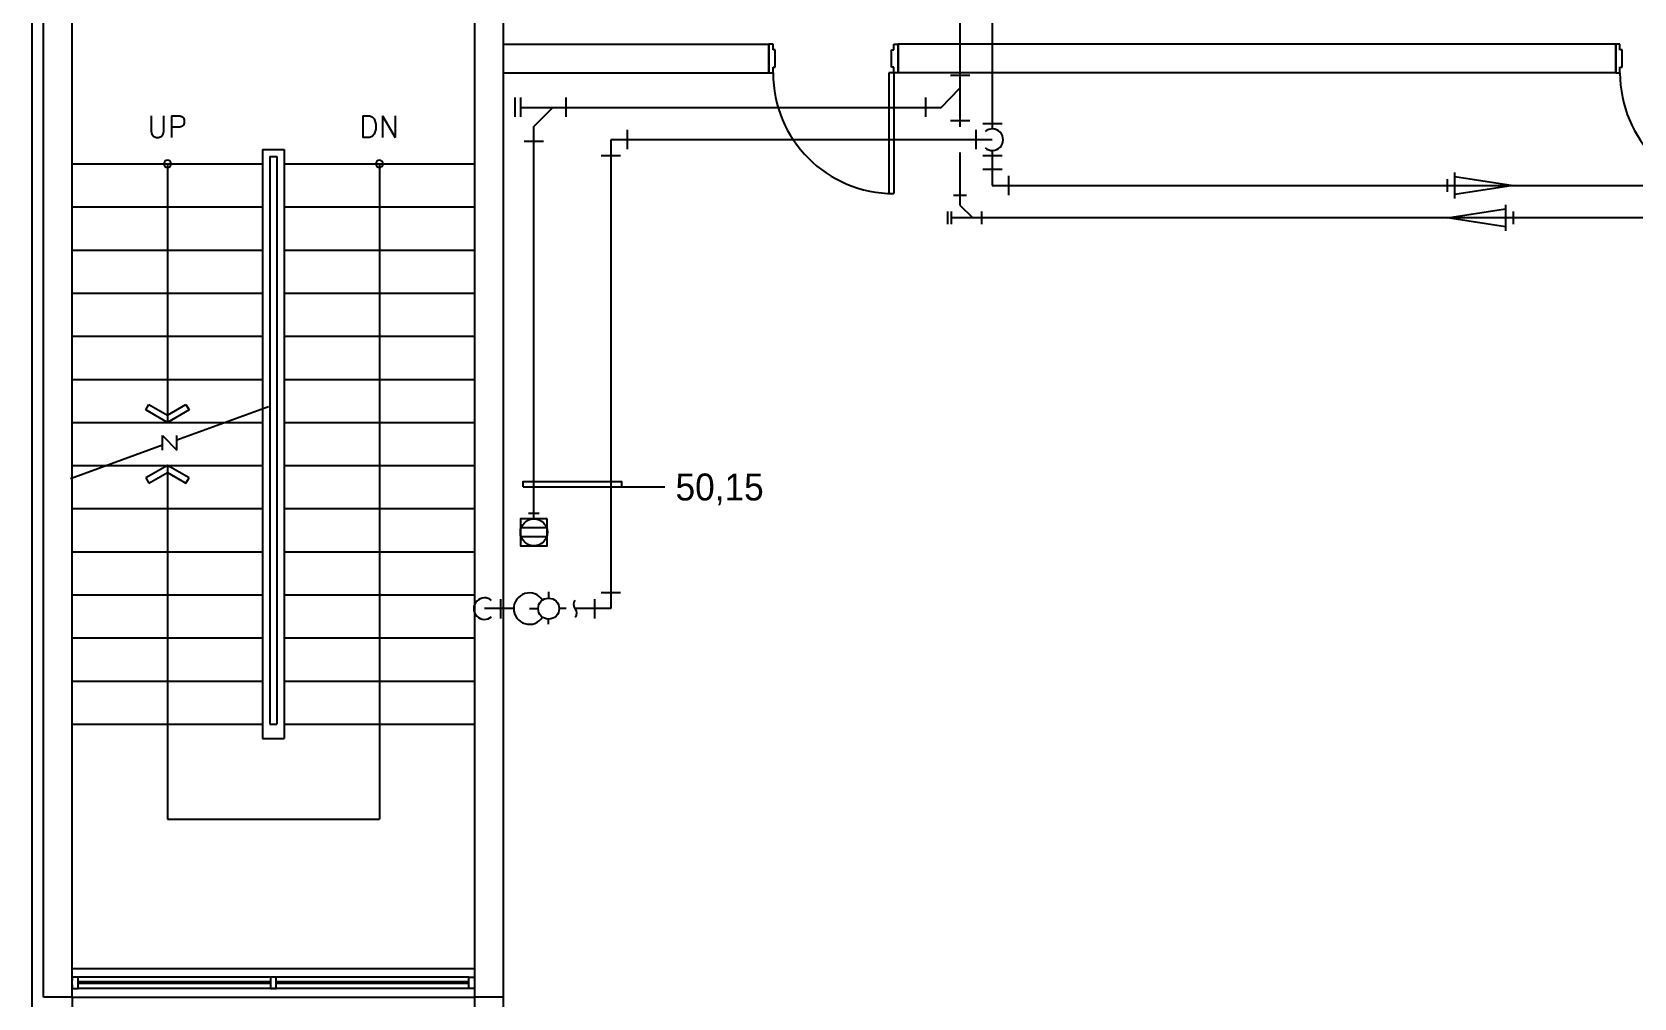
# Model space of a CAD drawing. Header units: millimetres. Extents: x 83956 to 461956, y 36707 to 125807.
# Drawn here: x 159115 to 170265, y 45695 to 52418 of the extents above; entities that cross this region are included whole.
import ezdxf
from ezdxf.enums import TextEntityAlignment as Align

# ---------------------------------------------------------------- set-up
doc = ezdxf.new("R2010")
doc.units = ezdxf.units.MM
doc.header["$LTSCALE"] = 100
doc.header["$MEASUREMENT"] = 0
doc.layers.get('0').update_dxf_attribs({"linetype": 'CONTINUOUS'})
for name, color, linetype in [('ARCH', 9, 'CONTINUOUS'), ('COLD WATER SUPPLY', 3, 'CONTINUOUS'), ('PIPE', 3, 'CONTINUOUS'), ('Q', 7, 'CONTINUOUS')]:
    doc.layers.add(name, color=color, linetype=linetype)
doc.styles.add('GHS', font='romans.shx', dxfattribs={"bigfont": 'ghs.shx'})
doc.styles.add('gr', font='Gulim.ttf')

# ---------------------------------------------------------------- blocks, each defined once
blk = doc.blocks.new('jy_ex_60')
at = {"color": 2}
for p, q in [((-2.36, 0.84), (3.05, 0)), ((3.05, 0), (-2.36, -0.84))]:
    blk.add_line(p, q, dxfattribs=at)
for points in [[(-3.05, -0.58), (-3.05, 0.58)], [(-2.36, -1.2), (-2.36, 1.2)]]:
    blk.add_lwpolyline(points, dxfattribs=at)

msp = doc.modelspace()

# ---------------------------------------------------------------- linework, layer by layer
at = {"color": 1, "linetype": 'Continuous'}
msp.add_lwpolyline([(162896, 48345, 0.36205), (162896, 48405, -0.36205), (162896, 48465)], format="xyb", dxfattribs=at)
at = {"layer": 'ARCH', "linetype": 'ByBlock', "ltscale": 2}
for p, q in [((159115, 45621), (159115, 57581)), ((159395, 45901), (162195, 45901)), ((159435, 45841), (159395, 45841)), ((159395, 45841), (159395, 45816)), ((162155, 45841), (159435, 45841)), ((162155, 45841), (159435, 45841)), ((159435, 45761), (159435, 45841)), ((160815, 45841), (160775, 45841)), ((160775, 45841), (160775, 45761)), ((160815, 45761), (160815, 45841)), ((162155, 45761), (162155, 45841)), ((162155, 45841), (162195, 45841)), ((162195, 45841), (162195, 45816)), ((159395, 45786), (159395, 45761)), ((159395, 45761), (159435, 45761)), ((160775, 45807), (159435, 45807)), ((160775, 45795), (159435, 45795)), ((162155, 45761), (159435, 45761)), ((162155, 45761), (159435, 45761)), ((160775, 45761), (160815, 45761)), ((162155, 45807), (160815, 45807)), ((162155, 45795), (160815, 45795)), ((162195, 45761), (162155, 45761)), ((162195, 45786), (162195, 45761)), ((159395, 45701), (162195, 45701)), ((159395, 45701), (159395, 45621))]:
    msp.add_line(p, q, dxfattribs=at)
at = {"layer": 'ARCH', "ltscale": 2}
for p, q in [((162195, 52915), (162195, 45701)), ((162395, 52915), (162395, 45701))]:
    msp.add_line(p, q, dxfattribs=at)
at = {"layer": 'ARCH'}
for p, q in [((159195, 45701), (159195, 52502)), ((159395, 45701), (159395, 52502)), ((162395, 52334), (164243, 52334)), ((164243, 52134), (164243, 52334)), ((164273, 52334), (164243, 52334)), ((164243, 52334), (164243, 52134)), ((164273, 52294), (164273, 52334)), ((165113, 52294), (165113, 52334)), ((165113, 52334), (165143, 52334)), ((165143, 52134), (165143, 52334)), ((170138, 52334), (165143, 52334)), ((165143, 52334), (165143, 52134)), ((170138, 52134), (170138, 52334)), ((170168, 52334), (170138, 52334)), ((170138, 52334), (170138, 52134)), ((170168, 52294), (170168, 52334)), ((164288, 52294), (164273, 52294)), ((164288, 52174), (164288, 52294)), ((165098, 52174), (165098, 52294)), ((165098, 52294), (165113, 52294)), ((170183, 52294), (170168, 52294)), ((170183, 52174), (170183, 52294)), ((162395, 52134), (164243, 52134)), ((164243, 52134), (164273, 52134)), ((164273, 52134), (164273, 52174)), ((164273, 52174), (164288, 52174)), ((165113, 52134), (165078, 52134)), ((165078, 52134), (165078, 51294)), ((165113, 52174), (165098, 52174)), ((165113, 52134), (165113, 52174)), ((165113, 52134), (165113, 51294)), ((165143, 52134), (165113, 52134)), ((170138, 52134), (165143, 52134)), ((170138, 52134), (170168, 52134)), ((170168, 52134), (170168, 52174)), ((170168, 52174), (170183, 52174)), ((160720, 51601), (160720, 47501)), ((160720, 51601), (160870, 51601)), ((160770, 51551), (160820, 51551)), ((160770, 51551), (160770, 47601)), ((160820, 51551), (160820, 47601)), ((160870, 51601), (160870, 47501)), ((159395, 51501), (160720, 51501)), ((160058, 51501), (160058, 49701)), ((160870, 51501), (162195, 51501)), ((161533, 51501), (161533, 46940)), ((165078, 51294), (165113, 51294)), ((159395, 51201), (160720, 51201)), ((160870, 51201), (162195, 51201)), ((159395, 50901), (160720, 50901)), ((160870, 50901), (162195, 50901)), ((159395, 50601), (160720, 50601)), ((160870, 50601), (162195, 50601)), ((159395, 50301), (160720, 50301)), ((160870, 50301), (162195, 50301)), ((159395, 50001), (160720, 50001)), ((160870, 50001), (162195, 50001)), ((159908, 49788), (159929, 49825)), ((160058, 49701), (159908, 49788)), ((159929, 49825), (160058, 49751)), ((160058, 49751), (160186, 49825)), ((160208, 49788), (160058, 49701)), ((160760, 49810), (160124, 49578)), ((160186, 49825), (160208, 49788)), ((159395, 49701), (160720, 49701)), ((160870, 49701), (162195, 49701)), ((160024, 49542), (159382, 49308)), ((160024, 49509), (160024, 49609)), ((160024, 49609), (160124, 49509)), ((160124, 49509), (160124, 49609)), ((159395, 49401), (160720, 49401)), ((160058, 49401), (159908, 49315)), ((160058, 49401), (160058, 46940)), ((160208, 49315), (160058, 49401)), ((160870, 49401), (162195, 49401)), ((159908, 49315), (159929, 49278)), ((159929, 49278), (160058, 49352)), ((160058, 49352), (160186, 49278)), ((160186, 49278), (160208, 49315)), ((159395, 49101), (160720, 49101)), ((160870, 49101), (162195, 49101)), ((159395, 48801), (160720, 48801)), ((160870, 48801), (162195, 48801)), ((159395, 48501), (160720, 48501)), ((160870, 48501), (162195, 48501)), ((159395, 48201), (160720, 48201)), ((160870, 48201), (162195, 48201)), ((159395, 47901), (160720, 47901)), ((160870, 47901), (162195, 47901)), ((159395, 47601), (160720, 47601)), ((160720, 47501), (160870, 47501)), ((160770, 47601), (160820, 47601)), ((160870, 47601), (162195, 47601)), ((160058, 46940), (161533, 46940)), ((159395, 45701), (159195, 45701)), ((162195, 45701), (162195, 43901)), ((162395, 45701), (162195, 45701)), ((162395, 45701), (162395, 44101))]:
    msp.add_line(p, q, dxfattribs=at)
for centre in [(165113, 52134), (171008, 52134)]:
    msp.add_arc(centre, 840, 180, 270, dxfattribs=at)
at = {"layer": 'ARCH', "ltscale": 2}
for centre, start, end in [((160058, 51501), 90, 270), ((160058, 51501), 270, 90), ((161533, 51501), 90, 270), ((161533, 51501), 270, 90)]:
    msp.add_arc(centre, 25, start, end, dxfattribs=at)
at = {"layer": 'COLD WATER SUPPLY', "color": 3}
msp.add_line((163144, 48405), (162896, 48405), dxfattribs=at)
at = {"layer": 'PIPE', "color": 4, "ltscale": 2}
for p, q in [((165574, 53615), (165574, 51759)), ((165442, 51894), (165574, 52027)), ((162515, 51894), (165442, 51894)), ((162608, 51761), (162740, 51894)), ((162608, 49030), (162608, 51761)), ((165574, 51579), (165574, 51213)), ((165574, 51213), (165663, 51125)), ((180100, 51125), (165513, 51125))]:
    msp.add_line(p, q, dxfattribs=at)
at = {"layer": 'PIPE', "ltscale": 2}
for p, q in [((165799, 53615), (165799, 51744)), ((163144, 51669), (163144, 48405)), ((165799, 51669), (163144, 51669)), ((165799, 51594), (165799, 51350)), ((165799, 51350), (174208, 51350))]:
    msp.add_line(p, q, dxfattribs=at)
at = {"layer": 'PIPE', "color": 2, "ltscale": 2}
for p, q in [((165507, 52117), (165642, 52117)), ((162475, 51962), (162475, 51827)), ((162515, 51962), (162515, 51827)), ((162830, 51962), (162830, 51827)), ((165337, 51827), (165337, 51962)), ((165507, 51802), (165642, 51802)), ((165732, 51782), (165867, 51782)), ((162675, 51656), (162540, 51656)), ((163257, 51737), (163257, 51602)), ((165687, 51602), (165687, 51737)), ((163212, 51557), (163077, 51557)), ((165867, 51557), (165732, 51557)), ((165732, 51463), (165867, 51463)), ((165912, 51418), (165912, 51283)), ((165529, 51283), (165619, 51283)), ((165486, 51170), (165486, 51080)), ((165513, 51170), (165513, 51080)), ((165723, 51170), (165723, 51080)), ((162645, 49068), (162570, 49068)), ((162696, 48968), (162519, 48968)), ((162696, 48905), (162519, 48905)), ((163077, 48517), (163212, 48517)), ((163032, 48337), (163032, 48472))]:
    msp.add_line(p, q, dxfattribs=at)
at = {"layer": 'PIPE', "color": 1, "ltscale": 2}
msp.add_line((162533, 49252), (163519, 49252), dxfattribs=at)
at = {"layer": 'PIPE'}
msp.add_line((162469, 48405), (162265, 48405), dxfattribs=at)
at = {"layer": 'PIPE', "color": 2}
msp.add_line((162377, 48337), (162377, 48472), dxfattribs=at)
at = {"layer": 'PIPE', "color": 1, "ltscale": 2}
msp.add_lwpolyline([(162533, 49252), (162533, 49289), (163219, 49289), (163219, 49252)], dxfattribs=at)
at = {"layer": 'PIPE', "color": 2, "ltscale": 2}
msp.add_lwpolyline([(162701, 49030), (162514, 49030), (162514, 48843), (162701, 48843), (162701, 49030)], dxfattribs=at)
msp.add_circle((162608, 48936), 93.8, dxfattribs=at)
msp.add_arc((165799, 51669), 75, 229, 131, dxfattribs=at)
at = {"layer": 'PIPE', "color": 2}
msp.add_arc((162265, 48405), 75, 49, 311, dxfattribs=at)
at = {"layer": 'Q', "color": 1}
for p, q in [((162711, 48522), (162711, 48478)), ((162577, 48405), (162638, 48405)), ((162834, 48405), (162784, 48405)), ((162711, 48296), (162711, 48332))]:
    msp.add_line(p, q, dxfattribs=at)
at = {"layer": 'Q', "color": 2}
msp.add_circle((162711, 48405), 73.2, dxfattribs=at)
msp.add_arc((162577, 48405), 109, 33.1985, 326.8015, dxfattribs=at)

# ---------------------------------------------------------------- block references
at = {"layer": 'PIPE', "ltscale": 2, "xscale": 75, "yscale": 75, "zscale": 75}
msp.add_blockref('jy_ex_60', (169195, 51350), dxfattribs=at)
at = {"layer": 'PIPE', "ltscale": 2, "xscale": 75, "yscale": 75, "zscale": 75, "rotation": 180}
msp.add_blockref('jy_ex_60', (169195, 51125), dxfattribs=at)

# ---------------------------------------------------------------- texts
at = {"layer": 'ARCH', "style": 'GHS'}
for s, p in [('UP', (160056, 51760)), ('DN', (161531, 51760))]:
    msp.add_text(s, height=150, dxfattribs=at).set_placement(p, align=Align.MIDDLE)
at = {"layer": 'PIPE', "color": 2, "ltscale": 2, "style": 'gr'}
msp.add_text('50,15', height=187.5, dxfattribs=at).set_placement((163594, 49158))

doc.saveas('drawing.dxf')
